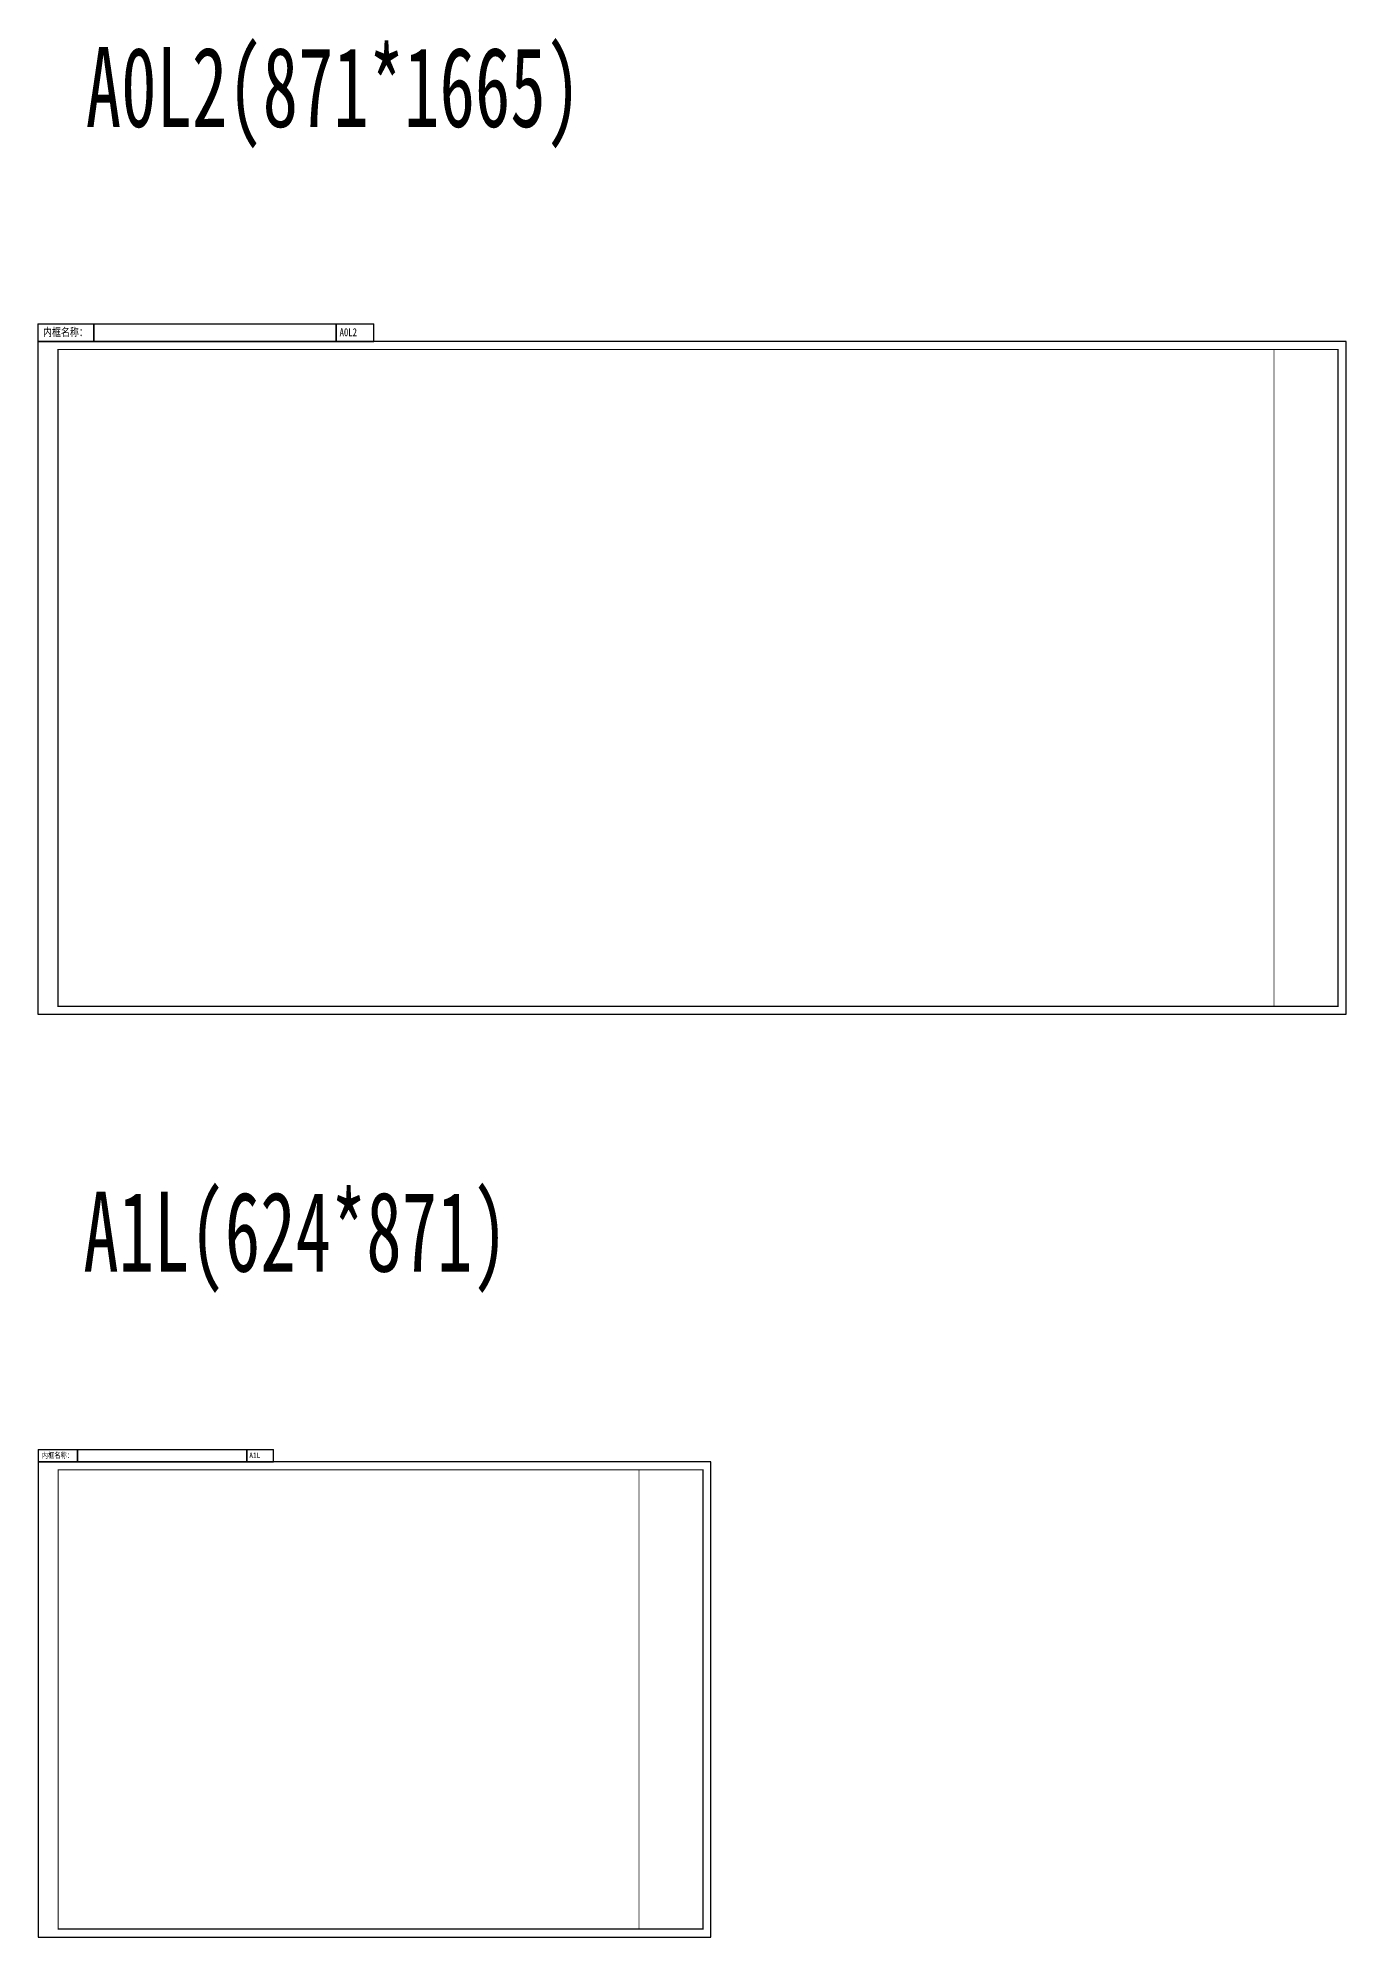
# Model space of a CAD drawing. Extents: x -337 to 273738, y -225 to 2088994.
# Drawn here: x 2406 to 165906, y 1564242 to 1801619 of the extents above; entities that cross this region are included whole.
import ezdxf

# ---------------------------------------------------------------- set-up
doc = ezdxf.new("R2010")
doc.units = 0
doc.header["$LTSCALE"] = 1000
doc.layers.add('内框', color=8, linetype='CONTINUOUS', plot=False)
doc.styles.add('TH-STYLE1', font='Stfangso_1.ttf', dxfattribs={"width": 0.65})
doc.styles.add('黑体', font='simhei.ttf')

# ---------------------------------------------------------------- blocks, each defined once
blk = doc.blocks.new('THAPE_A0L2_inner')
at = {"layer": '内框'}
for p, q in [((0, 86300), (0, 84100)), ((0, 86300), (42000, 86300)), ((7000, 84100), (7000, 86300)), ((7000, 86300), (7000, 84100)), ((37266, 84100), (37262, 86300)), ((37262, 86300), (37266, 84100)), ((42000, 84100), (42000, 86300)), ((0, 84100), (7000, 84100)), ((4000, 84100), (0, 84100)), ((12000, 84100), (4000, 84100)), ((7000, 84100), (37266, 84100)), ((28000, 84100), (12000, 84100)), ((42000, 84100), (28000, 84100)), ((37266, 84100), (42000, 84100)), ((162500, 77400), (162500, 80200))]:
    blk.add_line(p, q, dxfattribs=at)
blk.add_lwpolyline([(0, 0), (163500, 0), (163500, 84100), (0, 84100)], close=True, dxfattribs=at)
at = {"layer": '内框', "const_width": 140}
blk.add_lwpolyline([(2500, 83100), (2500, 1000), (162500, 1000), (162500, 83100)], close=True, dxfattribs=at)
at = {"layer": '内框', "const_width": 50}
blk.add_lwpolyline([(154500, 83100), (154500, 1000)], dxfattribs=at)
at = {"layer": '内框', "style": '黑体', "width": 0.8}
for s, p in [('内框名称：', (633, 84764)), ('A0L2', (37699, 84762))]:
    blk.add_text(s, height=1000, dxfattribs=at).set_placement(p)
blk.add_attdef('内框名称', (7361, 84762), '', height=1000, dxfattribs=at)
blk = doc.blocks.new('THAPE_A1L_inner')
at = {"layer": '内框'}
for p, q in [((0, 60940), (0, 59400)), ((0, 60940), (29400, 60940)), ((0, 59400), (4900, 59400)), ((2800, 59400), (0, 59400)), ((8400, 59400), (2800, 59400)), ((4900, 59400), (4900, 60940)), ((4900, 60940), (4900, 59400)), ((4900, 59400), (26087, 59400)), ((19600, 59400), (8400, 59400)), ((29400, 59400), (19600, 59400)), ((26087, 59400), (26084, 60940)), ((26084, 60940), (26087, 59400)), ((26087, 59400), (29400, 59400)), ((29400, 59400), (29400, 60940))]:
    blk.add_line(p, q, dxfattribs=at)
blk.add_lwpolyline([(0, 0), (84100, 0), (84100, 59400), (0, 59400)], close=True, dxfattribs=at)
at = {"layer": '内框', "const_width": 140}
blk.add_lwpolyline([(2500, 58400), (2500, 1000), (83100, 1000), (83100, 58400)], close=True, dxfattribs=at)
at = {"layer": '内框', "const_width": 50}
blk.add_lwpolyline([(75100, 58400), (75100, 1000)], dxfattribs=at)
at = {"layer": '内框', "style": '黑体', "width": 0.8}
for s, p in [('内框名称：', (443, 59865)), ('A1L', (26390, 59864))]:
    blk.add_text(s, height=700, dxfattribs=at).set_placement(p)
blk.add_attdef('内框名称', (5153, 59863), '', height=700, dxfattribs=at)

msp = doc.modelspace()

# ---------------------------------------------------------------- block references
at = {"layer": '内框'}
for name, p in [('THAPE_A0L2_inner', (2406, 1679582)), ('THAPE_A1L_inner', (2430, 1564242))]:
    msp.add_blockref(name, p, dxfattribs=at)

# ---------------------------------------------------------------- texts
at = {"layer": '内框', "style": 'TH-STYLE1', "width": 0.65}
for s, p in [('A0L2(871*1665)', (8381, 1790490)), ('A1L(624*871)', (8073, 1647413))]:
    msp.add_text(s, height=10000, dxfattribs=at).set_placement(p)

doc.saveas('drawing.dxf')
